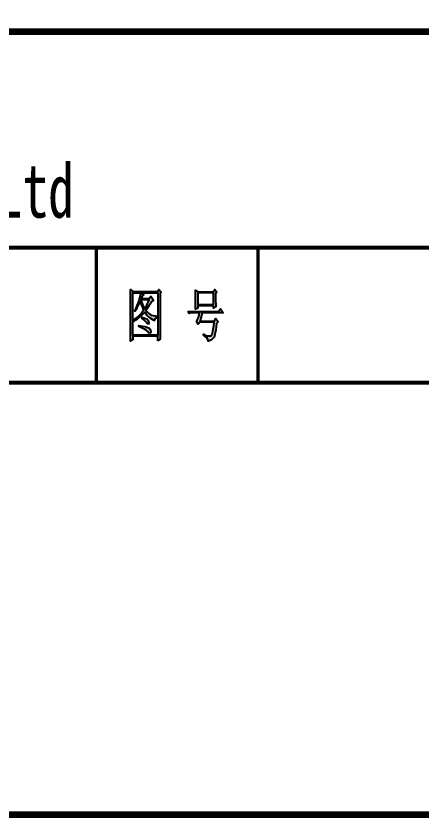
# Model space of a CAD drawing. Header units: millimetres. Extents: x 1121821 to 2245272, y -909469 to -453619.
# Drawn here: x 2245211.1 to 2245241.2, y -909468.5 to -909409.1 of the extents above; entities that cross this region are included whole.
import ezdxf

# ---------------------------------------------------------------- set-up
doc = ezdxf.new("R2010")
doc.units = ezdxf.units.MM
doc.layers.add('1', color=7, linetype='Continuous')
doc.layers.add('图框', color=4, linetype='Continuous')
doc.styles.add('宋体', font='', dxfattribs={"width": 0.7})
doc.styles.get('宋体').set_extended_font_data('SimSun')

msp = doc.modelspace()

# ---------------------------------------------------------------- hatches: boundary and pattern name
at = {"layer": '1'}
h = msp.add_hatch(color=7, dxfattribs=at)
h.paths.add_polyline_path([(2245221.744, -909432.51), (2245221.744, -909429.669), (2245221.815, -909429.569), (2245221.654, -909429.37), (2245221.559, -909429.522), (2245219.728, -909429.522), (2245219.543, -909429.37), (2245219.548, -909429.56), (2245219.553, -909429.74), (2245219.553, -909432.88), (2245219.548, -909433.055), (2245219.543, -909433.202), (2245219.719, -909433.103), (2245219.719, -909432.818), (2245221.583, -909432.818), (2245221.583, -909433.169), (2245221.758, -909433.036), (2245221.749, -909432.87), (2245221.749, -909432.695)])
h.paths.add_polyline_path([(2245219.719, -909431.737), (2245219.837, -909431.675), (2245219.951, -909431.609), (2245220.065, -909431.537), (2245220.174, -909431.457), (2245220.278, -909431.371), (2245220.383, -909431.277), (2245220.487, -909431.177), (2245220.587, -909431.073), (2245220.601, -909431.054), (2245220.696, -909431.172), (2245220.791, -909431.281), (2245220.89, -909431.381), (2245220.994, -909431.466), (2245221.104, -909431.542), (2245221.222, -909431.604), (2245221.327, -909431.651), (2245221.379, -909431.537), (2245221.488, -909431.457), (2245221.535, -909431.438), (2245221.535, -909431.371), (2245221.393, -909431.352), (2245221.265, -909431.324), (2245221.142, -909431.281), (2245221.028, -909431.224), (2245220.923, -909431.158), (2245220.828, -909431.073), (2245220.738, -909430.978), (2245220.696, -909430.921), (2245220.795, -909430.769), (2245220.881, -909430.631), (2245220.957, -909430.508), (2245221.009, -909430.418), (2245221.104, -909430.29), (2245221.203, -909430.205), (2245221.246, -909430.186), (2245221.047, -909429.887), (2245220.942, -909430.053), (2245220.359, -909430.053), (2245220.425, -909429.906), (2245220.449, -909429.868), (2245220.544, -909429.768), (2245220.321, -909429.602), (2245221.583, -909429.602), (2245221.583, -909432.737), (2245219.719, -909432.737)], flags=16)
h.paths.add_polyline_path([(2245220.16, -909432.102), (2245220.16, -909432.035), (2245220.473, -909432.083), (2245220.606, -909432.111), (2245220.715, -909432.14), (2245220.809, -909432.168), (2245220.881, -909432.201), (2245220.947, -909432.254), (2245221.028, -909432.372), (2245221.047, -909432.519), (2245221.037, -909432.576), (2245220.985, -909432.628), (2245220.881, -909432.538), (2245220.862, -909432.51), (2245220.795, -909432.448), (2245220.705, -909432.382), (2245220.596, -909432.315), (2245220.473, -909432.244), (2245220.326, -909432.173)], flags=0)
h.paths.add_polyline_path([(2245219.719, -909431.67), (2245219.719, -909429.602), (2245220.297, -909429.602), (2245220.283, -909429.726), (2245220.245, -909429.887), (2245220.188, -909430.081), (2245220.16, -909430.171), (2245220.108, -909430.328), (2245220.046, -909430.484), (2245219.984, -909430.636), (2245219.918, -909430.788), (2245219.847, -909430.935), (2245219.88, -909430.968), (2245219.96, -909430.845), (2245220.041, -909430.712), (2245220.117, -909430.575), (2245220.193, -909430.428), (2245220.259, -909430.276), (2245220.278, -909430.238), (2245220.316, -909430.39), (2245220.368, -909430.546), (2245220.43, -909430.703), (2245220.496, -909430.864), (2245220.52, -909430.921), (2245220.444, -909431.02), (2245220.359, -909431.12), (2245220.264, -909431.22), (2245220.164, -909431.319), (2245220.055, -909431.414), (2245219.942, -909431.504), (2245219.818, -909431.599)], flags=16)
h.paths.add_polyline_path([(2245220.392, -909431.485), (2245220.406, -909431.419), (2245220.473, -909431.438), (2245220.615, -909431.49), (2245220.729, -909431.537), (2245220.814, -909431.585), (2245220.895, -909431.689), (2245220.904, -909431.85), (2245220.866, -909431.96), (2245220.791, -909431.884), (2245220.729, -909431.808), (2245220.643, -909431.713), (2245220.53, -909431.609)], flags=0)
h.paths.add_polyline_path([(2245220.601, -909430.788), (2245220.539, -909430.679), (2245220.473, -909430.546), (2245220.411, -909430.39), (2245220.345, -909430.205), (2245220.321, -909430.138), (2245220.942, -909430.138), (2245220.871, -909430.304), (2245220.795, -909430.456), (2245220.724, -909430.594), (2245220.648, -909430.722)], flags=16)
h.paths.add_polyline_path([(2245225.861, -909430.252), (2245225.861, -909429.688), (2245225.951, -909429.569), (2245225.79, -909429.37), (2245225.685, -909429.536), (2245224.533, -909429.536), (2245224.357, -909429.403), (2245224.362, -909429.574), (2245224.367, -909429.749), (2245224.367, -909430.47), (2245224.362, -909430.646), (2245224.357, -909430.812), (2245224.357, -909430.821), (2245224.533, -909430.736), (2245224.533, -909430.57), (2245225.695, -909430.57), (2245225.695, -909430.755), (2245225.87, -909430.65), (2245225.866, -909430.556), (2245225.866, -909430.423)])
h.paths.add_polyline_path([(2245224.533, -909429.621), (2245225.695, -909429.621), (2245225.695, -909430.484), (2245224.533, -909430.484)], flags=16)
h.paths.add_polyline_path([(2245224.87, -909431.087), (2245226.421, -909431.087), (2245226.212, -909430.788), (2245226.06, -909431.001), (2245223.807, -909431.001), (2245223.902, -909431.134), (2245224.006, -909431.087), (2245224.67, -909431.087), (2245224.632, -909431.277), (2245224.595, -909431.438), (2245224.576, -909431.485), (2245224.5, -909431.632), (2245224.438, -909431.703), (2245224.576, -909431.936), (2245224.685, -909431.784), (2245225.757, -909431.784), (2245225.723, -909432.064), (2245225.69, -909432.296), (2245225.657, -909432.481), (2245225.619, -909432.628), (2245225.581, -909432.723), (2245225.542, -909432.782), (2245225.463, -909432.809), (2245225.363, -909432.809), (2245225.244, -909432.785), (2245225.093, -909432.737), (2245224.964, -909432.685), (2245224.95, -909432.752), (2245225.093, -909432.851), (2245225.202, -909432.956), (2245225.273, -909433.065), (2245225.311, -909433.179), (2245225.311, -909433.202), (2245225.453, -909433.145), (2245225.557, -909433.088), (2245225.581, -909433.069), (2245225.676, -909432.979), (2245225.742, -909432.884), (2245225.771, -909432.818), (2245225.799, -909432.709), (2245225.832, -909432.562), (2245225.866, -909432.367), (2245225.899, -909432.135), (2245225.932, -909431.884), (2245226.046, -909431.77), (2245225.87, -909431.518), (2245225.742, -909431.703), (2245224.708, -909431.703)])

# ---------------------------------------------------------------- linework, layer by layer
msp.add_line((2245271.006, -909468.261), (2245091.006, -909468.261), dxfattribs=at)
at = {"layer": '1', "color": 7}
msp.add_line((2245271.006, -909468.261), (2245091.006, -909468.261), dxfattribs=at)
at = {"layer": '1', "color": 7, "const_width": 0.5}
for points in [[(2245091.006, -909468.261), (2245271.006, -909468.261), (2245271.006, -909308.261), (2245091.006, -909308.261)], [(2245091.006, -909410.261), (2245271.006, -909410.261), (2245271.006, -909468.261), (2245091.006, -909468.261)]]:
    msp.add_lwpolyline(points, close=True, dxfattribs=at)
at = {"layer": '1', "color": 7}
for points, const_width in [([(2245091.006, -909426.261), (2245271.006, -909426.261)], 0.3), ([(2245217.006, -909426.261), (2245217.006, -909436.261)], 0.25), ([(2245229.006, -909426.261), (2245229.006, -909436.261)], 0.25), ([(2245153.006, -909436.261), (2245271.006, -909436.261)], 0.3)]:
    msp.add_lwpolyline(points, dxfattribs=dict(at, const_width=const_width))
for points in [[(2245221.583, -909433.169), (2245221.583, -909432.818), (2245219.719, -909432.818), (2245219.719, -909433.103), (2245219.543, -909433.202), (2245219.548, -909433.055), (2245219.553, -909432.88), (2245219.553, -909429.74), (2245219.548, -909429.56), (2245219.543, -909429.37), (2245219.728, -909429.522), (2245221.559, -909429.522), (2245221.654, -909429.37), (2245221.815, -909429.569), (2245221.744, -909429.669), (2245221.744, -909432.51), (2245221.749, -909432.695), (2245221.749, -909432.87), (2245221.758, -909433.036)], [(2245220.994, -909431.466), (2245221.104, -909431.542), (2245221.222, -909431.604), (2245221.327, -909431.651), (2245221.379, -909431.537), (2245221.488, -909431.457), (2245221.535, -909431.438), (2245221.535, -909431.371), (2245221.393, -909431.352), (2245221.265, -909431.324), (2245221.142, -909431.281), (2245221.028, -909431.224), (2245220.923, -909431.158), (2245220.828, -909431.073), (2245220.738, -909430.978), (2245220.696, -909430.921), (2245220.795, -909430.769), (2245220.881, -909430.631), (2245220.957, -909430.508), (2245221.009, -909430.418), (2245221.104, -909430.29), (2245221.203, -909430.205), (2245221.246, -909430.186), (2245221.047, -909429.887), (2245220.942, -909430.053), (2245220.359, -909430.053), (2245220.425, -909429.906), (2245220.449, -909429.868), (2245220.544, -909429.768), (2245220.321, -909429.602), (2245221.583, -909429.602), (2245221.583, -909432.737), (2245219.719, -909432.737), (2245219.719, -909431.737), (2245219.837, -909431.675), (2245219.951, -909431.609), (2245220.065, -909431.537), (2245220.174, -909431.457), (2245220.278, -909431.371), (2245220.383, -909431.277), (2245220.487, -909431.177), (2245220.587, -909431.073), (2245220.601, -909431.054), (2245220.696, -909431.172), (2245220.791, -909431.281), (2245220.89, -909431.381)], [(2245220.316, -909430.39), (2245220.368, -909430.546), (2245220.43, -909430.703), (2245220.496, -909430.864), (2245220.52, -909430.921), (2245220.444, -909431.02), (2245220.359, -909431.12), (2245220.264, -909431.22), (2245220.164, -909431.319), (2245220.055, -909431.414), (2245219.942, -909431.504), (2245219.818, -909431.599), (2245219.719, -909431.67), (2245219.719, -909429.602), (2245220.297, -909429.602), (2245220.283, -909429.726), (2245220.245, -909429.887), (2245220.188, -909430.081), (2245220.16, -909430.171), (2245220.108, -909430.328), (2245220.046, -909430.484), (2245219.984, -909430.636), (2245219.918, -909430.788), (2245219.847, -909430.935), (2245219.88, -909430.968), (2245219.96, -909430.845), (2245220.041, -909430.712), (2245220.117, -909430.575), (2245220.193, -909430.428), (2245220.259, -909430.276), (2245220.278, -909430.238)], [(2245225.685, -909429.536), (2245225.79, -909429.37), (2245225.951, -909429.569), (2245225.861, -909429.688), (2245225.861, -909430.252), (2245225.866, -909430.423), (2245225.866, -909430.556), (2245225.87, -909430.65), (2245225.695, -909430.755), (2245225.695, -909430.57), (2245224.533, -909430.57), (2245224.533, -909430.736), (2245224.357, -909430.821), (2245224.357, -909430.812), (2245224.362, -909430.646), (2245224.367, -909430.47), (2245224.367, -909429.749), (2245224.362, -909429.574), (2245224.357, -909429.403), (2245224.533, -909429.536)], [(2245225.695, -909430.484), (2245225.695, -909429.621), (2245224.533, -909429.621), (2245224.533, -909430.484)], [(2245220.648, -909430.722), (2245220.724, -909430.594), (2245220.795, -909430.456), (2245220.871, -909430.304), (2245220.942, -909430.138), (2245220.321, -909430.138), (2245220.345, -909430.205), (2245220.411, -909430.39), (2245220.473, -909430.546), (2245220.539, -909430.679), (2245220.601, -909430.788)], [(2245223.807, -909431.001), (2245226.06, -909431.001), (2245226.212, -909430.788), (2245226.421, -909431.087), (2245224.87, -909431.087), (2245224.708, -909431.703), (2245225.742, -909431.703), (2245225.87, -909431.518), (2245226.046, -909431.77), (2245225.932, -909431.884), (2245225.899, -909432.135), (2245225.866, -909432.367), (2245225.832, -909432.562), (2245225.799, -909432.709), (2245225.771, -909432.818), (2245225.742, -909432.884), (2245225.676, -909432.979), (2245225.581, -909433.069), (2245225.557, -909433.088), (2245225.453, -909433.145), (2245225.311, -909433.202), (2245225.311, -909433.179), (2245225.273, -909433.065), (2245225.202, -909432.956), (2245225.093, -909432.851), (2245224.95, -909432.752), (2245224.964, -909432.685), (2245225.093, -909432.737), (2245225.244, -909432.785), (2245225.363, -909432.809), (2245225.463, -909432.809), (2245225.534, -909432.785), (2245225.543, -909432.78), (2245225.581, -909432.723), (2245225.619, -909432.628), (2245225.657, -909432.481), (2245225.69, -909432.296), (2245225.723, -909432.064), (2245225.757, -909431.784), (2245224.685, -909431.784), (2245224.576, -909431.936), (2245224.438, -909431.703), (2245224.5, -909431.632), (2245224.576, -909431.485), (2245224.595, -909431.438), (2245224.632, -909431.277), (2245224.67, -909431.087), (2245224.006, -909431.087), (2245223.902, -909431.134)], [(2245220.866, -909431.96), (2245220.791, -909431.884), (2245220.729, -909431.808), (2245220.643, -909431.713), (2245220.53, -909431.609), (2245220.392, -909431.485), (2245220.406, -909431.419), (2245220.473, -909431.438), (2245220.615, -909431.49), (2245220.729, -909431.537), (2245220.814, -909431.585), (2245220.895, -909431.689), (2245220.904, -909431.85)], [(2245220.985, -909432.628), (2245220.881, -909432.538), (2245220.862, -909432.51), (2245220.795, -909432.448), (2245220.705, -909432.382), (2245220.596, -909432.315), (2245220.473, -909432.244), (2245220.326, -909432.173), (2245220.16, -909432.102), (2245220.16, -909432.035), (2245220.473, -909432.083), (2245220.606, -909432.111), (2245220.715, -909432.14), (2245220.809, -909432.168), (2245220.881, -909432.201), (2245220.947, -909432.254), (2245221.028, -909432.372), (2245221.047, -909432.519), (2245221.037, -909432.576)]]:
    msp.add_lwpolyline(points, close=True, dxfattribs=at)
at = {"layer": '图框'}
msp.add_line((2245271.006, -909468.261), (2245091.006, -909468.261), dxfattribs=at)

# ---------------------------------------------------------------- texts
at = {"layer": '1', "color": 7, "style": '宋体', "width": 0.7}
msp.add_text('China Nuclear Power Engineering Co., Ltd', height=4, dxfattribs=at).set_placement((2245139.154, -909424.036))

doc.saveas('drawing.dxf')
